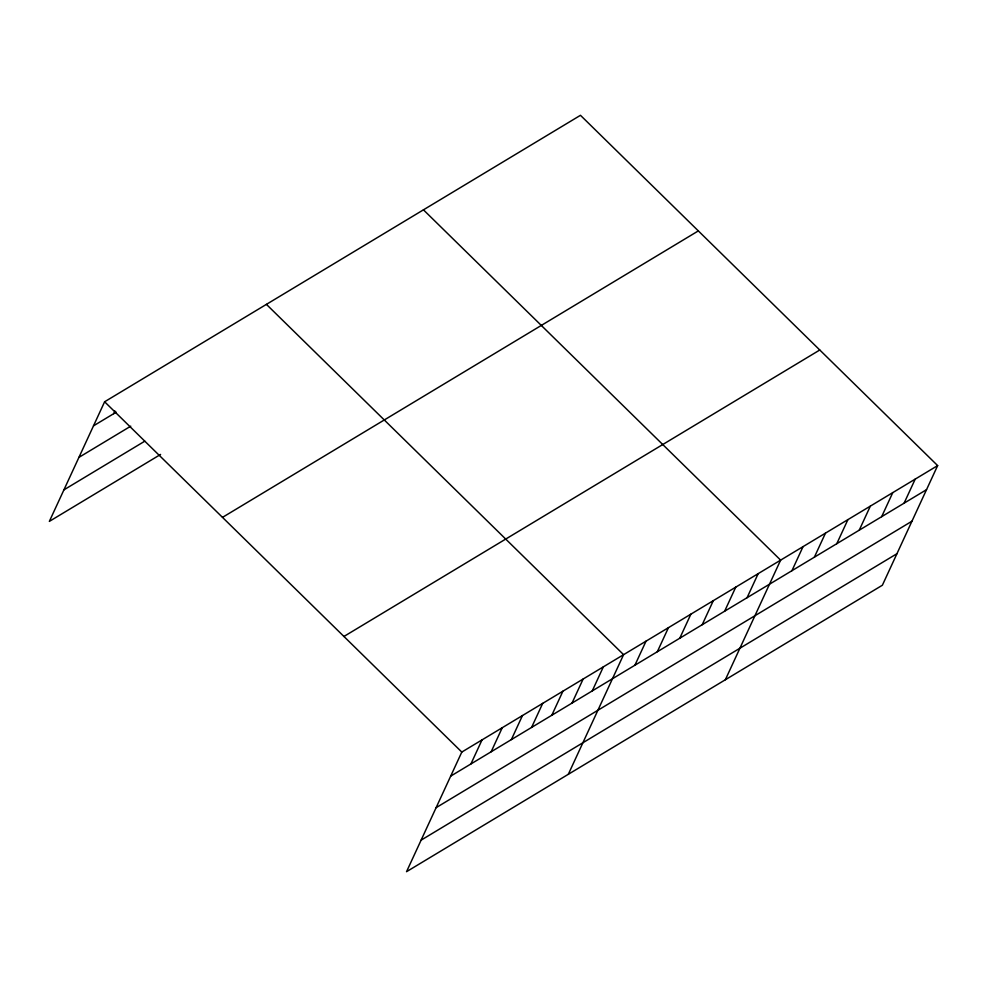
<?xml version="1.0" encoding="UTF-8"?>
<svg xmlns="http://www.w3.org/2000/svg" width="987" height="987" viewBox="0 0 987 987"><rect width="100%" height="100%" fill="white"/><g stroke="black" fill="none" stroke-linecap="round" stroke-linejoin="round"><path stroke-width="1.48" d="M937.65 465.605L461.805 752.069L406.533 871.694L882.378 585.229L937.65 465.605L580.467 115.306L104.622 401.771L49.35 521.395L160.585 454.439M113.727 413.664L114.961 410.999M470.91 763.963L482.026 739.892M491.131 751.798L502.247 727.727M511.352 739.621L522.468 715.55M531.574 727.444L542.702 703.373M551.795 715.267L562.923 691.196M572.016 703.089L583.144 679.019M592.249 690.925L603.365 666.842M568.315 774.301L623.587 654.677L266.416 304.366M634.9 665.238L646.029 641.168M657.33 651.728L668.458 627.658M679.772 638.231L690.888 614.161M702.201 624.722L713.317 600.651M724.631 611.224L735.759 587.142M747.06 597.715L758.189 573.644M725.346 679.759L780.618 560.135L423.448 209.836M791.932 570.708L803.048 546.638M814.361 557.199L825.49 533.128M836.791 543.689L847.919 519.618M859.233 530.192L870.349 506.121M881.662 516.682L892.779 492.612M904.092 503.185L915.22 479.102M93.506 425.841L116.256 412.147M78.935 457.376L130.753 426.174M63.921 489.86L144.818 441.164M222.494 517.373L698.34 230.896M343.932 636.467L819.778 350.003M450.677 776.14L926.522 489.675M436.106 807.674L911.951 521.21M421.104 840.159L896.949 553.695M104.622 401.771L461.805 752.069"/></g></svg>
